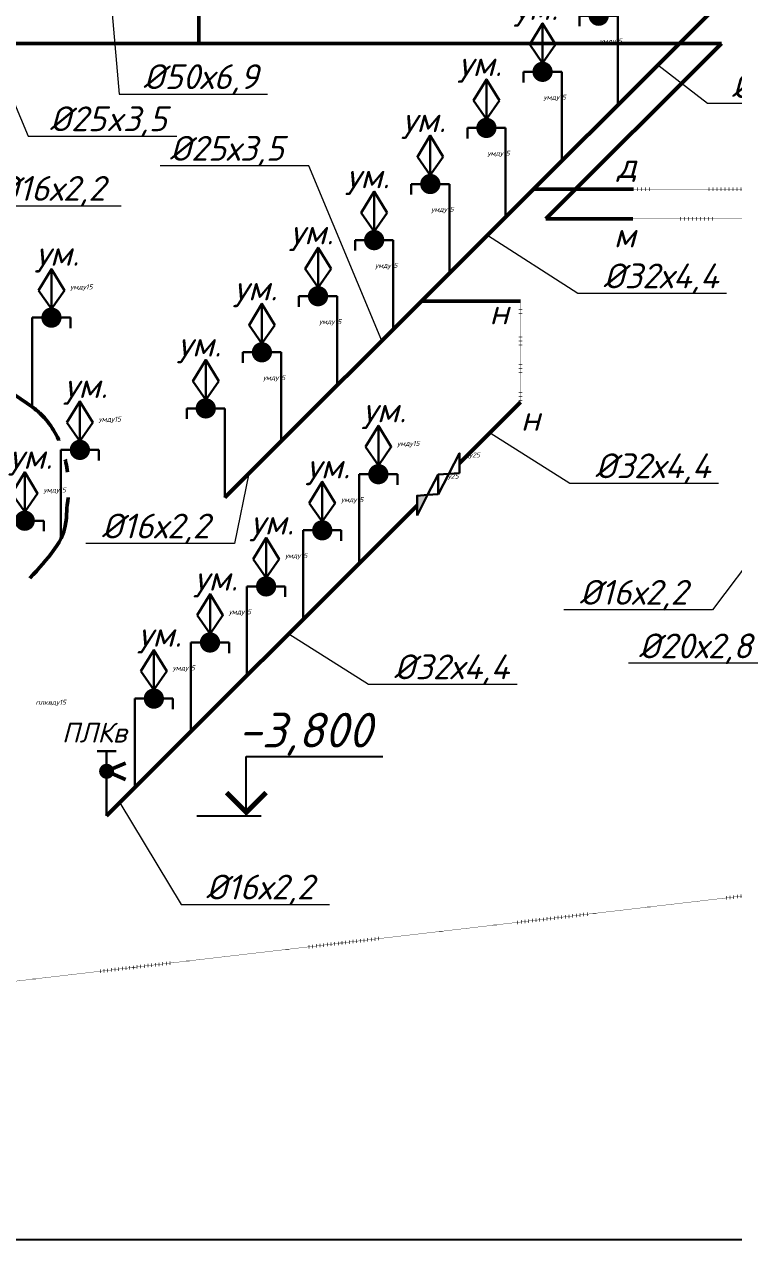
# Model space of a CAD drawing. Header units: millimetres. Extents: x -473555 to 660023, y 5037 to 453528.
# Drawn here: x 107932 to 115081, y 12158 to 24414 of the extents above; entities that cross this region are included whole.
import ezdxf
from ezdxf import colors
from ezdxf.entities.mleader import LeaderData, LeaderLine
from ezdxf.enums import TextEntityAlignment as Align
from ezdxf.math import Vec2, Vec3

# ---------------------------------------------------------------- set-up
doc = ezdxf.new("R2010")
doc.units = ezdxf.units.MM
doc.set_wipeout_variables(frame=1)
doc.linetypes.add('ACAD_ISO07W100', pattern=[3, 0, -3])
doc.layers.add('_ВК-маска', color=255, linetype='Continuous', transparency=0.9)
doc.layers.add('_ВК-Спецификация', color=3, linetype='Continuous', lineweight=15, plot=False, transparency=0.5)
doc.layers.add('ВК_defpoints', color=7, linetype='Continuous', plot=False)
doc.layers.add('ВК_T3', color=1, linetype='Continuous', lineweight=50)
doc.layers.add('ВК_T4', color=30, linetype='Continuous', lineweight=50)
doc.layers.add('ВК_Т4_текст', color=30, linetype='Continuous')
doc.layers.add('ВК_ТЗ_текст', color=1, linetype='Continuous')
doc.styles.add('ISOPEUR', font='isocpeui.ttf')

# ---------------------------------------------------------------- blocks, each defined once
blk = doc.blocks.new('*U36')
at = {"color": 0, "linetype": 'ByBlock', "lineweight": 30}
for p, q in [((-193, 1389), (-193, 988)), ((-385, 900), (0, 900)), ((-385, 900), (-385, 794)), ((0, 0), (0, 900))]:
    blk.add_line(p, q, dxfattribs=at)
blk.add_lwpolyline([(-62, 1175), (-193, 1389), (-323, 1175), (-193, 988)], close=True, dxfattribs=at)
at = {"color": 0, "linetype": 'ByBlock', "lineweight": 30, "const_width": 102}
blk.add_lwpolyline([(-142, 900, -1), (-244, 900, -1)], format="xyb", close=True, dxfattribs=at)
at = {"color": 0, "lineweight": -2, "style": 'ISOPEUR'}
blk.add_text('ум.', height=250, dxfattribs=at).set_placement((-256, 1548), align=Align.MIDDLE_CENTER)
at = {"layer": '_ВК-Спецификация', "style": 'ISOPEUR'}
blk.add_attdef('ДУ', text='', height=50, dxfattribs=at).set_placement((495, 1185), align=Align.CENTER)
blk = doc.blocks.new('*U27')
at = {"color": 0, "linetype": 'ByBlock', "lineweight": 30}
for p, q in [((193, 1389), (193, 988)), ((0, 0), (0, 900)), ((385, 900), (0, 900)), ((385, 900), (385, 794))]:
    blk.add_line(p, q, dxfattribs=at)
blk.add_lwpolyline([(62, 1175), (193, 1389), (323, 1175), (193, 988)], close=True, dxfattribs=at)
at = {"color": 0, "linetype": 'ByBlock', "lineweight": 30, "const_width": 102}
blk.add_lwpolyline([(142, 900, 1), (244, 900, 1)], format="xyb", close=True, dxfattribs=at)
at = {"color": 0, "lineweight": -2, "style": 'ISOPEUR'}
blk.add_text('ум.', height=250, dxfattribs=at).set_placement((254, 1548), align=Align.MIDDLE_CENTER)
at = {"layer": '_ВК-Спецификация', "style": 'ISOPEUR'}
blk.add_attdef('ДУ', text='', height=50, dxfattribs=at).set_placement((495, 1185), align=Align.CENTER)
blk = doc.blocks.new('*U38')
at = {"layer": '_ВК-Спецификация', "style": 'ISOPEUR'}
blk.add_attdef('ДУ', text='', height=50, dxfattribs=at).set_placement((235, 165), align=Align.CENTER)
blk.add_wipeout([(-107, -207), (-107, -7), (0, 0)]).dxf.layer = '_ВК-маска'
blk.add_wipeout([(107, 207), (107, 7), (0, 0)]).dxf.layer = '_ВК-маска'
h = blk.add_hatch(color=256)
h.dxf.hatch_style = 1
h.paths.add_polyline_path([(0, 0), (-107, -7), (-107, -207)])
at = {"linetype": 'ByBlock', "lineweight": 30}
for points in [[(107, 7), (0, 0), (107, 207), (107, 7)], [(-107, -207), (0, 0), (-107, -7), (-107, -207)]]:
    blk.add_lwpolyline(points, dxfattribs=at)
blk = doc.blocks.new('*U24')
at = {"lineweight": 30}
for p, q in [((97, 653), (-97, 653)), ((0, 450), (0, 653)), ((0, 450), (0, 0))]:
    blk.add_line(p, q, dxfattribs=at)
for q in [(189, 532), (189, 368)]:
    blk.add_line((0, 450), q)
at = {"lineweight": 30, "const_width": 75}
blk.add_lwpolyline([(-27, 477, 1), (27, 423, 1)], format="xyb", close=True, dxfattribs=at)
at = {"style": 'ISOPEUR'}
blk.add_text('ПЛКв', height=200, dxfattribs=at).set_placement((-125, 840), align=Align.MIDDLE_CENTER)
at = {"layer": '_ВК-Спецификация', "style": 'ISOPEUR'}
blk.add_attdef('ДУ', text='', height=50, dxfattribs=at).set_placement((-563, 1121), align=Align.CENTER)
blk = doc.blocks.new('_None')
blk = doc.blocks.new('*U109')
at = {"layer": '_ВК-Спецификация', "style": 'ISOPEUR'}
blk.add_attdef('ДУ', text='', height=50, dxfattribs=at).set_placement((235, 165), align=Align.CENTER)
blk.add_wipeout([(-107, -207), (-107, -7), (0, 0)]).dxf.layer = '_ВК-маска'
blk.add_wipeout([(107, 207), (107, 7), (0, 0)]).dxf.layer = '_ВК-маска'
at = {"linetype": 'ByBlock', "lineweight": 30}
for points in [[(107, 7), (0, 0), (107, 207), (107, 7)], [(-107, -207), (0, 0), (-107, -7), (-107, -207)]]:
    blk.add_lwpolyline(points, dxfattribs=at)

msp = doc.modelspace()

# ---------------------------------------------------------------- linework, layer by layer
at = {"layer": 'ВК_defpoints', "color": 1}
msp.add_lwpolyline([(81941, 36314.1), (148693.1, 36314.1), (148693.1, 12158.1), (81941, 12158.1)], close=True, dxfattribs=at)
at = {"layer": 'ВК_T3'}
for p, q in [((114833.2, 24519.9), (109954.2, 19640.8)), ((113065.4, 22752.1), (114065.4, 22752.1)), ((111934.1, 21620.7), (112934.1, 21620.7)), ((112934.1, 20603.6), (112318.6, 19988.1)), ((111890.1, 19560.6), (108762.1, 16431.6))]:
    msp.add_line(p, q, dxfattribs=at)
at = {"layer": 'ВК_T3', "linetype": 'ACAD_ISO07W100'}
msp.add_line((120065.4, 22752.1), (114065.4, 22752.1), dxfattribs=at)
at = {"layer": 'ВК_T3'}
for points, knots in [([(108281.8, 20216.9), (108280.4, 20220.2), (108278.9, 20223.4), (108262.6, 20259), (108246, 20290.2), (108209.5, 20350.2), (108189.6, 20378.9), (108146.4, 20433.4), (108123.3, 20459.2), (108086.4, 20495.3), (108073.9, 20506.8), (108061, 20517.9), (108045.5, 20531.3), (108029.5, 20544.1), (108013, 20556.3)], [6.01711521, 6.01711521, 6.01711521, 6.01711521, 6.02450441, 6.02450441, 6.0985806, 6.0985806, 6.17265679, 6.17265679, 6.24673298, 6.24673298, 6.28318531, 6.28318531, 6.28318531, 6.32710193, 6.32710193, 6.32710193, 6.32710193]), ([(108367, 19896.5), (108363.2, 19929.2), (108358.2, 19961.4), (108349.9, 20003.5), (108347.7, 20013.8), (108345.3, 20024.1)], [5.793898735, 5.793898735, 5.793898735, 5.793898735, 5.857794609, 5.857794609, 5.878898903, 5.878898903, 5.878898903, 5.878898903]), ([(107988.5, 18827.7), (108077, 18925.3), (108307.3, 19179.3), (108359.2, 19406.8), (108354.7, 19470.2), (108367.9, 19592), (108373.2, 19641)], [5.24061469, 5.24061469, 5.24061469, 5.24061469, 5.31492206, 5.43412384, 5.55332562, 5.63362437, 5.63362437, 5.63362437, 5.63362437])]:
    msp.add_open_spline(points, degree=3, knots=knots, dxfattribs=at)
at = {"layer": 'ВК_T4'}
for p, q in [((109689.6, 24219.9), (109689.6, 24664.3)), ((105033.2, 24219.9), (114957.5, 24219.9)), ((114957.5, 24219.9), (113189.7, 22452.1)), ((113189.7, 22452.1), (114065.4, 22452.1)), ((108013, 20556.3), (107403.3, 20970.2))]:
    msp.add_line(p, q, dxfattribs=at)
at = {"layer": 'ВК_T4', "linetype": 'ACAD_ISO07W100'}
for p, q in [((122315.4, 22452.1), (114065.4, 22452.1)), ((112934.1, 20603.6), (112934.1, 21620.7)), ((118218.6, 15981), (106493.7, 14606.8))]:
    msp.add_line(p, q, dxfattribs=at)
at = {"layer": 'ВК_ТЗ_текст', "linetype": 'Continuous'}
for p, q in [((110169.5, 16431.6), (110169.5, 17031.6)), ((110169.5, 17031.6), (111547, 17031.6)), ((109669.5, 16431.6), (110319.5, 16431.6))]:
    msp.add_line(p, q, dxfattribs=at)
msp.add_lwpolyline([(109969.5, 16667, 50, 50, 0), (110169.5, 16467, 50, 50, 0), (110369.5, 16667, 50, 50, 0)], format="xyseb", dxfattribs=at)

# ---------------------------------------------------------------- block references
at = {"layer": 'ВК_T3'}
for name, p, values in [('*U36', (113914, 23600.6), {'ДУ': 'умду15'}), ('*U36', (113348.3, 23034.9), {'ДУ': 'умду15'}), ('*U36', (112782.6, 22469.2), {'ДУ': 'умду15'}), ('*U36', (112216.9, 21903.6), {'ДУ': 'умду15'}), ('*U36', (111651.2, 21337.9), {'ДУ': 'умду15'}), ('*U36', (111085.5, 20772.2), {'ДУ': 'умду15'}), ('*U27', (108013, 20556.3), {'ДУ': 'умду15'}), ('*U36', (110519.8, 20206.5), {'ДУ': 'умду15'}), ('*U36', (109954.2, 19640.8), {'ДУ': 'умду15'}), ('*U27', (108299.3, 19222.7), {'ДУ': 'умду15'}), ('*U27', (111307.7, 18977.2), {'ДУ': 'умду15'}), ('*U27', (107743.8, 18508.2), {'ДУ': 'умду15'}), ('*U27', (110742, 18411.5), {'ДУ': 'умду15'}), ('*U27', (110176.3, 17845.8), {'ДУ': 'умду15'}), ('*U27', (109610.7, 17280.2), {'ДУ': 'умду15'}), ('*U27', (109045, 16714.5), {'ДУ': 'умду15'}), ('*U24', (108762.1, 16431.6), {'ДУ': 'плквду15'})]:
    msp.add_blockref(name, p, dxfattribs=at).add_auto_attribs(values)

# ---------------------------------------------------------------- texts
at = {"layer": 'ВК_T4', "linetype": 'Continuous', "style": 'ISOPEUR'}
for s, p in [('м', (113872.4, 22164.3)), ('н', (112620, 21389.1)), ('н', (112936.2, 20315.7))]:
    msp.add_text(s, height=250, dxfattribs=at).set_placement(p)
at = {"layer": 'ВК_ТЗ_текст', "linetype": 'Continuous', "style": 'ISOPEUR'}
for s, height, p in [('д', 250, (113905.7, 22863.9)), ('-3,800', 350, (110087.4, 17121.6))]:
    msp.add_text(s, height=height, dxfattribs=at).set_placement(p)

# ---------------------------------------------------------------- leaders
at = {"layer": 'ВК_Т4_текст', "linetype": 'Continuous'}
ml = msp.add_multileader_mtext('Standard', dxfattribs=at)
ml.set_content('%%C25x3,5', color=256, style='ISOPEUR')
ml.set_leader_properties(lineweight=15)
ml.set_arrow_properties(name='NONE')
ml.build(insert=Vec2(0, 0))
ml.multileader.update_dxf_attribs({"text_left_attachment_type": 6, "text_right_attachment_type": 6, "dogleg_length": 0.1, "arrow_head_size": 400, "scale": 100})
ctx = ml.context
ctx.base_point, ctx.scale, ctx.char_height, ctx.arrow_head_size, ctx.landing_gap_size, ctx.plane_origin = Vec3(107982.3, 23286.5), 100, 250, 400, 200, Vec3(98205.5, 11944)
ctx.left_attachment, ctx.right_attachment, ctx.text_align_type = 6, 6, 1
notes = []
notes.append((ctx, [(1, (1, 1, 0), (107972.3, 23286.5), (1, 0), 10, [(0, [(107578.4, 24219.9)], 0, [])])]))
ctx.mtext.insert, ctx.mtext.alignment, ctx.mtext.flow_direction = Vec3(108777.9, 23586.5), 2, 5
ml = msp.add_multileader_mtext('Standard', dxfattribs=at)
ml.set_content('%%C16х2,2', color=256, style='ISOPEUR')
ml.set_leader_properties(lineweight=15)
ml.set_arrow_properties(name='NONE')
ml.build(insert=Vec2(0, 0))
ml.multileader.update_dxf_attribs({"text_left_attachment_type": 6, "text_right_attachment_type": 6, "dogleg_length": 0.1, "arrow_head_size": 400, "scale": 100})
ctx = ml.context
ctx.base_point, ctx.scale, ctx.char_height, ctx.arrow_head_size, ctx.landing_gap_size, ctx.plane_origin = Vec3(107419.2, 22584.4), 100, 250, 400, 200, Vec3(97642.5, 11241.9)
ctx.left_attachment, ctx.right_attachment, ctx.text_align_type = 6, 6, 1
notes.append((ctx, [(1, (1, 1, 0), (107409.2, 22584.4), (1, 0), 10, [(0, [(107015.3, 23517.8)], 0, [])])]))
ctx.mtext.insert, ctx.mtext.alignment, ctx.mtext.flow_direction = Vec3(108203.9, 22884.4), 2, 5
at = {"layer": 'ВК_ТЗ_текст', "linetype": 'Continuous'}
ml = msp.add_multileader_mtext('Standard', dxfattribs=at)
ml.set_content('%%C50х6,9', color=256, style='ISOPEUR')
ml.set_leader_properties(lineweight=15)
ml.set_arrow_properties(name='NONE')
ml.build(insert=Vec2(0, 0))
ml.multileader.update_dxf_attribs({"text_left_attachment_type": 6, "text_right_attachment_type": 6, "dogleg_length": 0.1, "arrow_head_size": 400, "scale": 100})
ctx = ml.context
ctx.base_point, ctx.scale, ctx.char_height, ctx.arrow_head_size, ctx.landing_gap_size, ctx.plane_origin = Vec3(108896.6, 23710.9), 100, 250, 400, 200, Vec3(102890.6, 15011)
ctx.left_attachment, ctx.right_attachment, ctx.text_align_type = 6, 6, 1
notes.append((ctx, [(1, (1, 1, 0), (108886.6, 23710.9), (1, 0), 10, [(0, [(108816.9, 24519.9)], 0, [])])]))
ctx.mtext.insert, ctx.mtext.alignment, ctx.mtext.flow_direction = Vec3(109710.1, 24010.9), 2, 5
ml = msp.add_multileader_mtext('Standard', dxfattribs=at)
ml.set_content('%%C50х6,9', color=256, style='ISOPEUR')
ml.set_leader_properties(lineweight=15)
ml.set_arrow_properties(name='NONE')
ml.build(insert=Vec2(0, 0))
ml.multileader.update_dxf_attribs({"text_left_attachment_type": 6, "text_right_attachment_type": 6, "dogleg_length": 0.1, "arrow_head_size": 400, "scale": 100})
ctx = ml.context
ctx.base_point, ctx.scale, ctx.char_height, ctx.arrow_head_size, ctx.landing_gap_size, ctx.plane_origin = Vec3(114828, 23620.3), 100, 250, 400, 200, Vec3(108821.9, 14920.3)
ctx.left_attachment, ctx.right_attachment, ctx.text_align_type = 6, 6, 1
notes.append((ctx, [(1, (1, 1, 0), (114818, 23620.3), (1, 0), 10, [(0, [(114317.7, 24004.3)], 0, [])])]))
ctx.mtext.insert, ctx.mtext.alignment, ctx.mtext.flow_direction = Vec3(115641.4, 23920.3), 2, 5
ml = msp.add_multileader_mtext('Standard', dxfattribs=at)
ml.set_content('%%C25х3,5', color=256, style='ISOPEUR')
ml.set_leader_properties(lineweight=15)
ml.set_arrow_properties(name='NONE')
ml.build(insert=Vec2(0, 0))
ml.multileader.update_dxf_attribs({"text_left_attachment_type": 6, "text_right_attachment_type": 6, "dogleg_length": 0.1, "arrow_head_size": 400, "scale": 100})
ctx = ml.context
ctx.base_point, ctx.scale, ctx.char_height, ctx.arrow_head_size, ctx.landing_gap_size, ctx.plane_origin = Vec3(109156.1, 22988.3), 100, 250, 400, 200, Vec3(103062.5, 14290.3)
ctx.left_attachment, ctx.right_attachment, ctx.text_align_type = 6, 6, 1
notes.append((ctx, [(0, (1, 1, 0), (110798.8, 22988.3), (-1, 0), 10, [(0, [(111537, 21223.7)], 0, [])])]))
ctx.mtext.insert, ctx.mtext.alignment, ctx.mtext.flow_direction = Vec3(109972.5, 23288.3), 2, 5
ml = msp.add_multileader_mtext('Standard', dxfattribs=at)
ml.set_content('%%C32х4,4', color=256, style='ISOPEUR')
ml.set_leader_properties(lineweight=15)
ml.set_arrow_properties(name='NONE')
ml.build(insert=Vec2(0, 0))
ml.multileader.update_dxf_attribs({"text_left_attachment_type": 6, "text_right_attachment_type": 6, "dogleg_length": 0.1, "arrow_head_size": 400, "scale": 100})
ctx = ml.context
ctx.base_point, ctx.scale, ctx.char_height, ctx.arrow_head_size, ctx.landing_gap_size, ctx.plane_origin = Vec3(113521.5, 21701.9), 100, 250, 400, 200, Vec3(107104.3, 13202.7)
ctx.left_attachment, ctx.right_attachment, ctx.text_align_type = 6, 6, 1
notes.append((ctx, [(1, (1, 1, 0), (113511.5, 21701.9), (1, 0), 10, [(0, [(112600, 22286.7)], 0, [])])]))
ctx.mtext.insert, ctx.mtext.alignment, ctx.mtext.flow_direction = Vec3(114347.6, 22001.9), 2, 5
ml = msp.add_multileader_mtext('Standard', dxfattribs=at)
ml.set_content('%%C32х4,4', color=256, style='ISOPEUR')
ml.set_leader_properties(lineweight=15)
ml.set_arrow_properties(name='NONE')
ml.build(insert=Vec2(0, 0))
ml.multileader.update_dxf_attribs({"text_left_attachment_type": 6, "text_right_attachment_type": 6, "dogleg_length": 0.1, "arrow_head_size": 400, "scale": 100})
ctx = ml.context
ctx.base_point, ctx.scale, ctx.char_height, ctx.arrow_head_size, ctx.landing_gap_size, ctx.plane_origin = Vec3(113439.7, 19786.9), 100, 250, 400, 200, Vec3(103890.1, 7714.1)
ctx.left_attachment, ctx.right_attachment, ctx.text_align_type = 6, 6, 1
notes.append((ctx, [(1, (1, 1, 0), (113429.7, 19786.9), (1, 0), 10, [(0, [(112626.3, 20295.8)], 0, [])])]))
ctx.mtext.insert, ctx.mtext.alignment, ctx.mtext.flow_direction = Vec3(114265.9, 20086.9), 2, 5
ml = msp.add_multileader_mtext('Standard', dxfattribs=at)
ml.set_content('%%C16х2,2', color=256, style='ISOPEUR')
ml.set_leader_properties(lineweight=15)
ml.set_arrow_properties(name='NONE')
ml.build(insert=Vec2(0, 0))
ml.multileader.update_dxf_attribs({"text_left_attachment_type": 6, "text_right_attachment_type": 6, "dogleg_length": 0.1, "arrow_head_size": 400, "scale": 100})
ctx = ml.context
ctx.base_point, ctx.scale, ctx.char_height, ctx.arrow_head_size, ctx.landing_gap_size, ctx.plane_origin = Vec3(108470.5, 19179.9), 100, 250, 400, 200, Vec3(97999.9, 8189)
ctx.left_attachment, ctx.right_attachment, ctx.text_align_type = 6, 6, 1
notes.append((ctx, [(0, (1, 1, 0), (110050, 19179.9), (-1, 0), 10, [(0, [(110196.4, 19883)], 0, [])])]))
ctx.mtext.insert, ctx.mtext.alignment, ctx.mtext.flow_direction = Vec3(109255.2, 19479.9), 2, 5
ml = msp.add_multileader_mtext('Standard', dxfattribs=at)
ml.set_content('%%C16х2,2', color=256, style='ISOPEUR')
ml.set_leader_properties(lineweight=15)
ml.set_arrow_properties(name='NONE')
ml.build(insert=Vec2(0, 0))
ml.multileader.update_dxf_attribs({"text_left_attachment_type": 6, "text_right_attachment_type": 6, "dogleg_length": 0.1, "arrow_head_size": 400, "scale": 100})
ctx = ml.context
ctx.base_point, ctx.scale, ctx.char_height, ctx.arrow_head_size, ctx.landing_gap_size, ctx.plane_origin = Vec3(113286.8, 18511.1), 100, 250, 400, 200, Vec3(103514.2, 7453.1)
ctx.left_attachment, ctx.right_attachment, ctx.text_align_type = 6, 6, 1
notes.append((ctx, [(0, (1, 1, 0), (114866.3, 18511.1), (-1, 0), 10, [(0, [(115612.7, 19499.4)], 0, [])])]))
ctx.mtext.insert, ctx.mtext.alignment, ctx.mtext.flow_direction = Vec3(114071.6, 18811.1), 2, 5
ml = msp.add_multileader_mtext('Standard', dxfattribs=at)
ml.set_content('%%C20х2,8', color=256, style='ISOPEUR')
ml.set_leader_properties(lineweight=15)
ml.set_arrow_properties(name='NONE')
ml.build(insert=Vec2(0, 0))
ml.multileader.update_dxf_attribs({"text_left_attachment_type": 6, "text_right_attachment_type": 6, "dogleg_length": 0.1, "arrow_head_size": 400, "scale": 100})
ctx = ml.context
ctx.base_point, ctx.scale, ctx.char_height, ctx.arrow_head_size, ctx.landing_gap_size, ctx.plane_origin = Vec3(113881.5, 17971), 100, 250, 400, 200, Vec3(106148.1, 7146.4)
ctx.left_attachment, ctx.right_attachment, ctx.text_align_type = 6, 6, 1
notes.append((ctx, [(0, (1, 1, 0), (115518.8, 17971), (-1, 0), 10, [(0, [(116690.1, 19499.4)], 0, [])])]))
ctx.mtext.insert, ctx.mtext.alignment, ctx.mtext.flow_direction = Vec3(114695.1, 18271), 2, 5
ml = msp.add_multileader_mtext('Standard', dxfattribs=at)
ml.set_content('%%C32х4,4', color=256, style='ISOPEUR')
ml.set_leader_properties(lineweight=15)
ml.set_arrow_properties(name='NONE')
ml.build(insert=Vec2(0, 0))
ml.multileader.update_dxf_attribs({"text_left_attachment_type": 6, "text_right_attachment_type": 6, "dogleg_length": 0.1, "arrow_head_size": 400, "scale": 100})
ctx = ml.context
ctx.base_point, ctx.scale, ctx.char_height, ctx.arrow_head_size, ctx.landing_gap_size, ctx.plane_origin = Vec3(111411.9, 17759.6), 100, 250, 400, 200, Vec3(101862.3, 5686.9)
ctx.left_attachment, ctx.right_attachment, ctx.text_align_type = 6, 6, 1
notes.append((ctx, [(1, (1, 1, 0), (111401.9, 17759.6), (1, 0), 10, [(0, [(110598.5, 18268.6)], 0, [])])]))
ctx.mtext.insert, ctx.mtext.alignment, ctx.mtext.flow_direction = Vec3(112238, 18059.6), 2, 5
ml = msp.add_multileader_mtext('Standard', dxfattribs=at)
ml.set_content('%%C16х2,2', color=256, style='ISOPEUR')
ml.set_leader_properties(lineweight=15)
ml.set_arrow_properties(name='NONE')
ml.build(insert=Vec2(0, 0))
ml.multileader.update_dxf_attribs({"text_left_attachment_type": 6, "text_right_attachment_type": 6, "dogleg_length": 0.1, "arrow_head_size": 400, "scale": 100})
ctx = ml.context
ctx.base_point, ctx.scale, ctx.char_height, ctx.arrow_head_size, ctx.landing_gap_size, ctx.plane_origin = Vec3(109521.8, 15539.3), 100, 250, 400, 200, Vec3(99609.5, 4365.4)
ctx.left_attachment, ctx.right_attachment, ctx.text_align_type = 6, 6, 1
notes.append((ctx, [(1, (1, 1, 0), (109511.8, 15539.3), (1, 0), 10, [(0, [(108893.5, 16563)], 0, [])])]))
ctx.mtext.insert, ctx.mtext.alignment, ctx.mtext.flow_direction = Vec3(110306.5, 15839.3), 2, 5
for ctx, leaders in notes:
    for number, flags, end, landing, length, lines in leaders:
        leader = LeaderData()
        leader.index, (leader.has_last_leader_line, leader.has_dogleg_vector, leader.attachment_direction) = number, flags
        leader.last_leader_point, leader.dogleg_vector, leader.dogleg_length = Vec3(end), Vec3(landing), length
        for number, points, colour, breaks in lines:
            line = LeaderLine()
            line.index, line.vertices, line.color, line.breaks = number, Vec3.list(points), colors.encode_raw_color(colour), breaks
            leader.lines.append(line)
        ctx.leaders.append(leader)

# ---------------------------------------------------------------- next in the draw order: block references
at = {"layer": 'ВК_T3'}
msp.add_blockref('*U38', (111997.2, 19667.7), dxfattribs=at).add_auto_attribs({'ДУ': 'ду25'})

# ---------------------------------------------------------------- next in the draw order: leaders
at = {"layer": 'ВК_ТЗ_текст', "linetype": 'Continuous'}
ml = msp.add_multileader_mtext('Standard', dxfattribs=at)
ml.set_content('%%C32х4,4', color=256, style='ISOPEUR')
ml.set_leader_properties(lineweight=15)
ml.set_arrow_properties(name='NONE')
ml.build(insert=Vec2(0, 0))
ml.multileader.update_dxf_attribs({"text_left_attachment_type": 6, "text_right_attachment_type": 6, "dogleg_length": 0.1, "arrow_head_size": 400, "scale": 100})
ctx = ml.context
ctx.base_point, ctx.scale, ctx.char_height, ctx.arrow_head_size, ctx.landing_gap_size, ctx.plane_origin = Vec3(92147.7, 19681.5), 100, 250, 400, 200, Vec3(97470, 12167.7)
ctx.left_attachment, ctx.right_attachment, ctx.text_align_type = 6, 6, 1
notes = []
notes.append((ctx, [(0, (1, 1, 0), (92137.7, 19681.5), (1, 0), 10, [(0, [(92284.3, 20400.3)], 0, [])])]))
ctx.mtext.insert, ctx.mtext.rotation, ctx.mtext.width, ctx.mtext.defined_height, ctx.mtext.alignment, ctx.mtext.flow_direction = Vec3(92973.8, 19981.5), 6.2831853, 501.929, 594.3, 2, 5
for ctx, leaders in notes:
    for number, flags, end, landing, length, lines in leaders:
        leader = LeaderData()
        leader.index, (leader.has_last_leader_line, leader.has_dogleg_vector, leader.attachment_direction) = number, flags
        leader.last_leader_point, leader.dogleg_vector, leader.dogleg_length = Vec3(end), Vec3(landing), length
        for number, points, colour, breaks in lines:
            line = LeaderLine()
            line.index, line.vertices, line.color, line.breaks = number, Vec3.list(points), colors.encode_raw_color(colour), breaks
            leader.lines.append(line)
        ctx.leaders.append(leader)

# ---------------------------------------------------------------- next in the draw order: block references
at = {"layer": 'ВК_T3'}
msp.add_blockref('*U109', (112211.5, 19881), dxfattribs=at).add_auto_attribs({'ДУ': 'ду25'})

doc.saveas('drawing.dxf')
